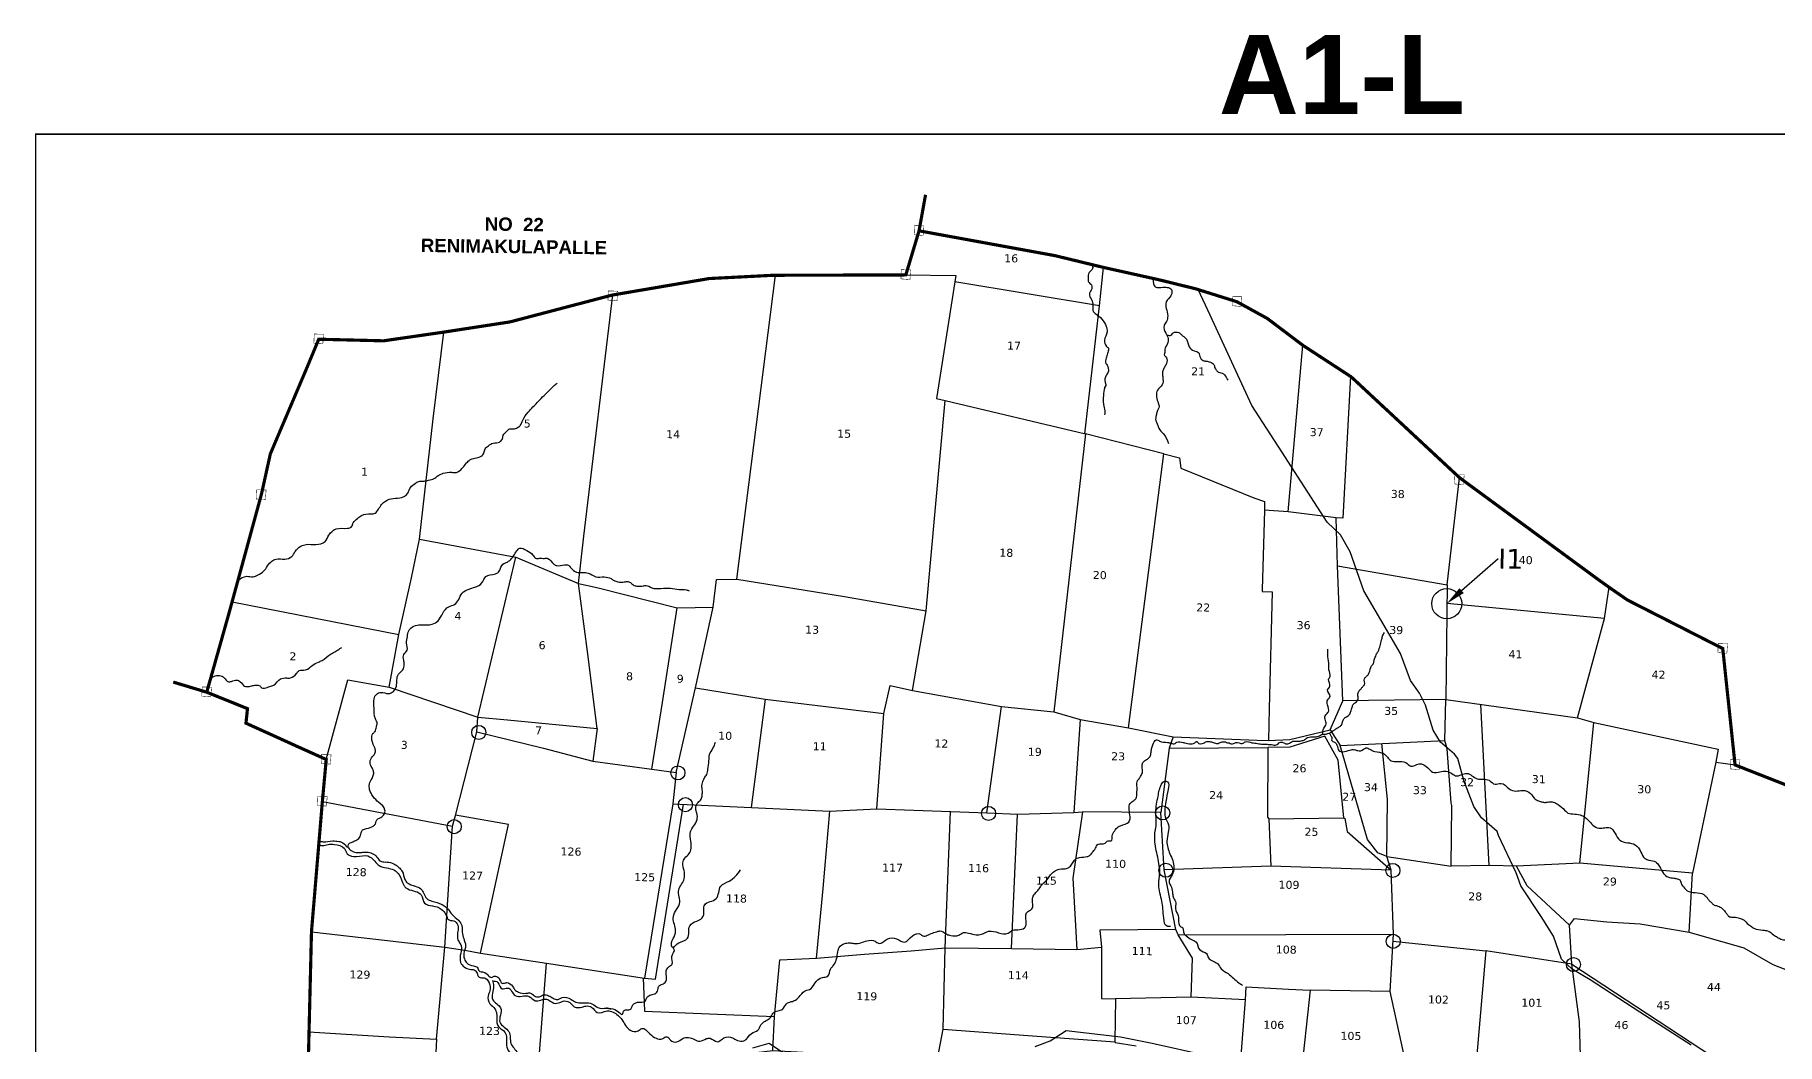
# Model space of a CAD drawing. Header units: inches. Extents: x 738500 to 743505, y 1645957 to 1649621.
# Drawn here: x 738500 to 741794, y 1647711 to 1649621 of the extents above; entities that cross this region are included whole.
import ezdxf
from ezdxf import colors
from ezdxf.entities.mleader import LeaderData, LeaderLine
from ezdxf.enums import TextEntityAlignment as Align
from ezdxf.math import Vec2, Vec3

# ---------------------------------------------------------------- set-up
doc = ezdxf.new("R2010")
doc.units = ezdxf.units.IN
doc.header["$MEASUREMENT"] = 0
doc.linetypes.add('ACAD_ISO02W100', pattern=[15, 12, -3])
for name, color, linetype in [('PLOT', 7, 'Continuous'), ('PLOT NO', 7, 'Continuous'), ('ROADS', 6, 'Continuous'), ('TANKS-STREAM', 4, 'Continuous'), ('VILLAGE BOUNDRY', 5, 'Continuous'), ('VILLAGE STONES', 240, 'Continuous')]:
    doc.layers.add(name, color=color, linetype=linetype)
doc.styles.get("Standard").update_dxf_attribs({"font": 'verdana.ttf'})

msp = doc.modelspace()

# ---------------------------------------------------------------- linework, layer by layer
at = {"layer": 'PLOT', "color": 5, "const_width": 3.09}
msp.add_lwpolyline([(738501.1, 1649432.9), (743462.4, 1649432.9), (743462.4, 1645959.5), (738501.1, 1645959.5)], close=True, dxfattribs=at)
msp.add_lwpolyline([(738501.1, 1649432.9), (743462.4, 1649432.9), (743462.4, 1645959.5), (738501.1, 1645959.5)], close=True, dxfattribs=at)
at = {"layer": 'PLOT'}
for points in [[(739527.4, 1648582.3), (739562.4, 1648574.7), (739714.3, 1648536.7), (739782.3, 1648537.6), (739788.8, 1648589.9), (739826.8, 1648590.6), (739900, 1649165.7)], [(740144.8, 1649166.4), (740241.5, 1649165.3), (740204.9, 1648932.5), (740221.4, 1648929.1), (740486.6, 1648865.7), (740426.5, 1648339.6), (740476.6, 1648325.2), (740464.7, 1648149.4), (740480.8, 1648150.3), (740462.7, 1648024.9), (740470.1, 1647890.4), (740516.7, 1647894.8), (740516.9, 1647797.5), (740543, 1647796.7), (740542, 1647716), (740542.6, 1647714.2), (740582.5, 1647707.7)], [(740512.8, 1649108), (740520.8, 1649180.5)], [(739226.9, 1648666.7), (739409.1, 1648632.3), (739527.4, 1648582.3), (739537.7, 1648671.8), (739592.9, 1649128.5)], [(740512.8, 1649108), (740239.6, 1649153.6)], [(740485.4, 1648866), (740512.8, 1649108)], [(738872.5, 1648547.6), (739187.9, 1648486.1), (739211.6, 1648593.5), (739226.9, 1648666.7), (739252.8, 1648894.3), (739273.3, 1649058.3)], [(740869.5, 1648718.4), (740897.5, 1649033.2)], [(740987.4, 1648974.6), (740973.2, 1648705.9), (740960.3, 1648706.5)], [(739826.8, 1648590.6), (740030.4, 1648557.8), (740184.9, 1648530.7), (740221.4, 1648929.1)], [(740567.9, 1648309.4), (740634.8, 1648827.7), (740486.6, 1648865.7)], [(740634.8, 1648827.7), (740664.5, 1648820), (740666.8, 1648800.9), (740804.9, 1648744.4), (740825.1, 1648737.5), (740824.8, 1648721.1)], [(740962.8, 1648616.1), (741170.6, 1648579.9), (741193.9, 1648782.7)], [(740652.4, 1648292.3), (740811.1, 1648286.3), (740832.3, 1648285.5), (740873, 1648287.4), (740949.3, 1648305.7), (740972.9, 1648360.8), (740962.8, 1648616.1), (740960.3, 1648706.5), (740869.5, 1648718.4), (740824.8, 1648721.1), (740820.5, 1648570.4), (740820.6, 1648567.5), (740839.3, 1648566.9), (740833.6, 1648345.9), (740832.3, 1648285.5)], [(739169.4, 1648386.3), (739337.4, 1648329.4), (739409.1, 1648632.3)], [(739337.4, 1648329.4), (739393.2, 1648324.4), (739563.2, 1648308.2), (739544.5, 1648453.9), (739527.4, 1648582.3)], [(741170.6, 1648579.9), (741167.8, 1648362.8), (740972.9, 1648360.8)], [(741467.8, 1648516.1), (741476.5, 1648575.5)], [(739563.2, 1648308.2), (739554.8, 1648246.2), (739666.3, 1648231.3), (739686.6, 1648357.4), (739714.3, 1648536.7)], [(739666.3, 1648231.3), (739712.2, 1648225), (739749.1, 1648384.9), (739782.3, 1648537.6)], [(740949.3, 1648305.7), (740967.8, 1648276), (741048.2, 1648280), (741166, 1648285.8), (741167.8, 1648362.8), (741417, 1648328.4), (741467.8, 1648516.1), (741467.8, 1648516.1), (741169.7, 1648544.4)], [(739749.1, 1648384.9), (739880.5, 1648363.7), (740104.8, 1648336.3), (740117.2, 1648389.4), (740159.5, 1648380.3), (740184.9, 1648530.7)], [(739050.6, 1648249.6), (739091.4, 1648400), (739169.4, 1648386.3), (739187.9, 1648486.1)], [(740159.5, 1648380.3), (740327.7, 1648349.6), (740426.5, 1648339.6)], [(739712.2, 1648225), (739705.8, 1648165.9), (740003, 1648152), (740091.9, 1648156.5), (740104.8, 1648336.3)], [(739880.5, 1648363.7), (739854.4, 1648159)], [(740091.9, 1648156.5), (740231.7, 1648151.1), (740299.8, 1648148.4), (740327.7, 1648349.6)], [(741250.1, 1648049.1), (741234.2, 1648353.7)], [(739043.3, 1648170.3), (739289.2, 1648123.3), (739295, 1648143.4), (739335.6, 1648301.8), (739337.4, 1648329.4)], [(739335.6, 1648301.8), (739461.3, 1648270.9), (739554.8, 1648246.2)], [(740476.6, 1648325.2), (740567.9, 1648309.4), (740652.4, 1648292.3), (740644.9, 1648271.3), (740629, 1648149.2)], [(741417, 1648328.4), (741447.8, 1648319.6), (741682.9, 1648269.3), (741678.6, 1648244.4), (741714.9, 1648239.3)], [(741678.6, 1648244.4), (741634.4, 1648034.8), (741421.3, 1648053.7), (741447.8, 1648319.6)], [(740644.9, 1648271.3), (740831.3, 1648272.2), (740830.9, 1648140.3), (740833, 1648137.6), (740837.1, 1648047.8), (740635, 1648040.8)], [(740833, 1648137.6), (740974.8, 1648139.4), (740964.6, 1648248.3), (740939.4, 1648293.7), (740873.1, 1648273.1), (740831.3, 1648272.2)], [(740974.8, 1648139.4), (740977.2, 1648137.8), (740981.2, 1648113.2), (741064.4, 1648040.4), (741056.2, 1648066), (741039.6, 1648072.8), (741019.9, 1648098), (740967.8, 1648276)], [(741056.2, 1648066), (741057.4, 1648174), (741047, 1648279.9)], [(741056.2, 1648066), (741178.1, 1648047.7), (741179.2, 1648162.4), (741177.7, 1648167.6), (741170.7, 1648269.5), (741166, 1648285.8)], [(739275, 1647894.8), (739312.7, 1647888.6), (739342.5, 1647883.3), (739395.2, 1648126.8), (739295.2, 1648144.2)], [(739342.5, 1647883.3), (739466.9, 1647864.1), (739652.3, 1647836), (739673.1, 1647833.8), (739726.4, 1648165)], [(739650.2, 1647836.3), (739652.4, 1647773.1), (739898.2, 1647763.3), (739908.2, 1647870.8), (739978, 1647873.4), (739990.5, 1648005.3), (740003, 1648152)], [(739705.8, 1648165.9), (739652.3, 1647836)], [(739978, 1647873.4), (740068.5, 1647881.2), (740156.7, 1647887.8), (740221.3, 1647893.5), (740231.3, 1648151.1)], [(740221.3, 1647893.5), (740284.4, 1647892.9), (740346.7, 1647891.9), (740357.6, 1648146.2)], [(740299.8, 1648148.4), (740358.3, 1648146.2), (740464.7, 1648149.4)], [(740657.5, 1647927.7), (740635, 1648040.8), (740629, 1648149.2), (740480.8, 1648150.3)], [(739022.7, 1647923.7), (739160.5, 1647907.8), (739275, 1647894.8), (739289.2, 1648123.3)], [(741628.3, 1647922.7), (741731.3, 1647893.4), (741786.6, 1647861.7), (741907, 1647815), (741990.3, 1647784.3), (742005.3, 1648108.6)], [(740661.8, 1647918.1), (741068.8, 1647919.2), (741064.4, 1648040.4)], [(741064.4, 1648040.4), (740837.1, 1648047.8)], [(741405.9, 1647862.5), (741402.1, 1647936), (741321.8, 1648010.7), (741301.3, 1648047.9), (741251.8, 1648049.1), (741178.1, 1648047.7)], [(741421.3, 1648053.7), (741301.3, 1648047.9)], [(741402.1, 1647936), (741411, 1647948.5), (741472.6, 1647942.6), (741535.4, 1647938.5), (741628.3, 1647922.7), (741634.4, 1648034.8)], [(740686.3, 1647799.9), (740688.6, 1647873.4), (740661.8, 1647918.1), (740657.5, 1647927.7), (740513.7, 1647926.8), (740516.8, 1647894.8)], [(741062.6, 1647810.8), (741068.8, 1647919.2)], [(739018, 1647734), (739169.7, 1647725.1), (739259.3, 1647720.2), (739275, 1647894.8)], [(739895.1, 1647699.2), (739998.7, 1647693.1), (740095.1, 1647688.4), (740206.7, 1647683.3), (740217.3, 1647739.2), (740221.3, 1647893.5)], [(740346.7, 1647891.9), (740470.1, 1647890.4)], [(741068, 1647906), (741243.6, 1647887.4), (741225.3, 1647676.1), (741226.9, 1647672.7), (741194.9, 1647662.2), (741194.6, 1647639.6), (741096.8, 1647654.6)], [(741423.2, 1647667), (741420.5, 1647753.1), (741405.9, 1647862.5), (741243.6, 1647887.4)], [(739259.3, 1647720.2), (739252, 1647581.4), (739409.2, 1647590.2), (739446.8, 1647591.9), (739453, 1647685.9), (739466.9, 1647864.1)], [(741405.9, 1647862.5), (741712.3, 1647661.1), (741797.1, 1647583.2), (741844.6, 1647543.4), (742025.8, 1647426.1)], [(740789, 1647794.6), (740790.3, 1647819.5), (740870.1, 1647815), (740911.2, 1647813.4), (740892.9, 1647644.3), (740779.4, 1647673.8)], [(740892.9, 1647644.3), (740926.7, 1647637.9), (741089.1, 1647573.2), (741096.8, 1647654.6), (741062.6, 1647810.8), (740911.2, 1647813.4)], [(740778.7, 1647665.2), (740789, 1647794.6), (740686.3, 1647799.9), (740543, 1647796.7)], [(739446.8, 1647591.9), (739603.5, 1647570.3), (739798.8, 1647541), (739871.8, 1647530.5), (739863.9, 1647695.1), (739895.1, 1647699.2), (739898.2, 1647763.3)], [(740217.3, 1647739.2), (740386.4, 1647726.8), (740542.3, 1647715.1)]]:
    msp.add_lwpolyline(points, dxfattribs=at)
at = {"layer": 'ROADS'}
for points in [[(741631.6, 1647708.9), (741534.6, 1647771.7), (741440.7, 1647832.5), (741407.1, 1647853.1), (741386.8, 1647871.8), (741371.5, 1647915.1), (741348.1, 1647952.7), (741309.5, 1648010.8), (741301.1, 1648035.2), (741267.7, 1648105.9), (741264.9, 1648113.6), (741250.1, 1648126.3), (741235.3, 1648139.1), (741220.7, 1648160.4), (741202.2, 1648209.6), (741190.8, 1648251.4), (741184, 1648259.7), (741157.7, 1648282.2), (741143.9, 1648305), (741129.4, 1648352.2), (741118.1, 1648375.2), (741101.2, 1648399.2), (741082.4, 1648450.3), (741055.9, 1648495.3), (741012.6, 1648568.6), (740986.9, 1648642.2), (740968.7, 1648674.9), (740943.4, 1648698.5), (740857.6, 1648831.8), (740801.1, 1648919.6), (740722, 1649090.1), (740699.4, 1649138.7)], [(739857.1, 1647703.9), (739888.4, 1647712.7), (739919, 1647692.2)], [(740391.4, 1647706.3), (740419.6, 1647717.2), (740450.1, 1647736.9), (740552.8, 1647724.9), (740612.6, 1647712.8), (740714, 1647690.4)]]:
    msp.add_lwpolyline(points, dxfattribs=at)
at = {"layer": 'TANKS-STREAM'}
for points in [[(740498.8, 1649185.8), (740500, 1649178.8), (740493.7, 1649171.1), (740491.4, 1649159.9), (740492.3, 1649153.2), (740497.7, 1649147.6), (740497.1, 1649137.3), (740494, 1649131.7), (740495.6, 1649123.8), (740500, 1649113.9), (740500.3, 1649106.9), (740500.5, 1649101.1), (740501, 1649097.6), (740504.9, 1649093.7), (740525.7, 1649068.7), (740527.3, 1649058.5), (740522.4, 1649042.9), (740526.4, 1649031.2), (740530.2, 1649026.3), (740529.3, 1649022.1), (740527.1, 1649013.2), (740524.6, 1649004), (740524.8, 1648999.1), (740527.5, 1648995.5), (740529.5, 1648989.4), (740529.9, 1648984), (740528, 1648980.3), (740524.9, 1648974.9), (740523, 1648967.9), (740524.4, 1648960.9), (740524.8, 1648957.1), (740522.7, 1648953.1), (740521.9, 1648949.9), (740521, 1648918.1), (740522.9, 1648906.5), (740522.4, 1648901.6)], [(740614.5, 1649158.2), (740618.4, 1649143.7), (740632.8, 1649143), (740643.5, 1649142.3), (740647.8, 1649140.2), (740650, 1649132.9), (740647.9, 1649127.1), (740639.2, 1649115.5), (740641.9, 1649089), (740639.5, 1649078.3), (740635.2, 1649070.7), (740638.4, 1649055.9), (740642.6, 1649045.8), (740641.5, 1649036.5), (740636.2, 1649025), (740636.2, 1649019.8), (740635.5, 1649015.4), (740639.4, 1649009.8), (740639.5, 1648999.1), (740636.5, 1648992.8), (740633.2, 1648986.4), (740631.9, 1648979.5), (740632.7, 1648972.4), (740633.1, 1648966.3), (740633, 1648961.6), (740624.4, 1648950.9), (740620.6, 1648940.7), (740620.9, 1648935.7), (740624.2, 1648923.9), (740625.3, 1648920.6), (740625.2, 1648914.7), (740622.9, 1648909.7), (740620.5, 1648902.4), (740619.8, 1648898.4), (740619.1, 1648893.5), (740623.2, 1648881.6), (740625, 1648876.2), (740634, 1648865.7), (740643.4, 1648847.5)], [(740641.5, 1649052.4), (740644.6, 1649052), (740646.4, 1649051.6), (740652.4, 1649057), (740658, 1649057.9), (740663.1, 1649057.4), (740665.3, 1649055.7), (740670.2, 1649051.4), (740677.4, 1649044.7), (740682.6, 1649030.5), (740691.9, 1649022.8), (740700.6, 1649019), (740703.8, 1649009.8), (740705.5, 1649007.3), (740709, 1649004.7), (740711.9, 1649003.6), (740718.2, 1649002.8), (740723.1, 1649001.3), (740730.2, 1648994.6), (740730.6, 1648991.9), (740732.3, 1648988.9), (740734.1, 1648986.1), (740735.6, 1648984), (740738.2, 1648982.4), (740742.5, 1648981.2), (740747.4, 1648979.3), (740753.6, 1648970.6), (740755.8, 1648967.3)], [(738883.6, 1648588.4), (738900.7, 1648596.2), (738912.1, 1648595.3), (738921.8, 1648598.9), (738932.1, 1648605.9), (738947.9, 1648625.1), (738955.6, 1648628.8), (738972.4, 1648628.7), (738985.4, 1648633.7), (738992, 1648643), (739002.7, 1648653), (739012.4, 1648656.4), (739031.1, 1648656.3), (739048.4, 1648662.1), (739055.5, 1648674), (739063.1, 1648682.4), (739069.5, 1648685.9), (739090.5, 1648687), (739099.2, 1648690.8), (739101.7, 1648697.6), (739109.5, 1648705.7), (739117.3, 1648711.3), (739135.2, 1648714.2), (739142.9, 1648715.4), (739149.5, 1648723.4), (739162.6, 1648738.6), (739177.1, 1648743.5), (739193.5, 1648745.2), (739199.1, 1648747.9), (739204.7, 1648753.7), (739210.3, 1648764.6), (739219.1, 1648772.2), (739225.4, 1648775.8), (739235.5, 1648776.2), (739244.3, 1648778.2), (739254.7, 1648780.9), (739260.7, 1648785.8), (739271.9, 1648791), (739287.4, 1648793), (739295.5, 1648792.5), (739301, 1648794.6), (739316, 1648810.7), (739322.4, 1648816.7), (739331.4, 1648819.7), (739343.9, 1648823.5), (739348.8, 1648829.5), (739351.2, 1648837.5), (739357.5, 1648843.2), (739366.2, 1648848.2), (739378.4, 1648850.1), (739383, 1648854.9), (739385.5, 1648863.1), (739392.1, 1648870.9), (739397.5, 1648875.1), (739404.6, 1648875.1), (739412.4, 1648877.6), (739417.6, 1648881.5), (739422.1, 1648891.4), (739432.6, 1648906.7), (739441.6, 1648916.8), (739449.5, 1648924.8), (739456.9, 1648932.8), (739468, 1648943.3), (739477.7, 1648953.5), (739484.2, 1648959), (739487.1, 1648961.7)], [(739037, 1648095.1), (739044.8, 1648094), (739062.8, 1648095.5), (739074.3, 1648094.6), (739084.8, 1648090), (739091.2, 1648084.4), (739092.6, 1648088.7), (739097.5, 1648092.5), (739106.5, 1648096.5), (739113.6, 1648101.9), (739116.6, 1648111), (739119.3, 1648116.3), (739126.9, 1648118.9), (739139.6, 1648123.7), (739143.5, 1648127.4), (739144.8, 1648132.9), (739153.8, 1648140.1), (739160.4, 1648146), (739161.7, 1648153.5), (739149.9, 1648168.4), (739132.7, 1648192.5), (739132.3, 1648203.3), (739137.2, 1648213.8), (739140.1, 1648221.1), (739139.8, 1648228), (739134.4, 1648239.5), (739134.8, 1648250.3), (739141, 1648258.5), (739143.3, 1648262.9), (739142.9, 1648270.3), (739138.5, 1648280.8), (739136.9, 1648288.2), (739138.9, 1648298.6), (739143.1, 1648302.7), (739145.4, 1648311.3), (739147, 1648317.9), (739143.5, 1648326.7), (739141.2, 1648346.5), (739141, 1648364.5), (739146, 1648373.4), (739153.8, 1648376.6), (739168.4, 1648374.2), (739177.6, 1648378.4), (739183.2, 1648388), (739187.1, 1648410.8), (739194.9, 1648418.7), (739198.2, 1648429.9), (739197.1, 1648437.6), (739197.2, 1648448), (739203.5, 1648456.5), (739202.7, 1648469.7), (739204, 1648482.4), (739206.5, 1648492.8), (739216.5, 1648502), (739241.1, 1648504.3), (739251.1, 1648505.5), (739262.3, 1648512.2), (739271, 1648526.7), (739282.3, 1648538.5), (739293.2, 1648543), (739301.1, 1648552.4), (739307.5, 1648564.4), (739320.6, 1648572), (739331.9, 1648575.8), (739344.9, 1648583.5), (739352.4, 1648595.7), (739371, 1648601.1), (739377.9, 1648605.8), (739381.1, 1648613.5), (739386.2, 1648620.2), (739390.7, 1648622.1), (739399.7, 1648628), (739405.2, 1648635.5), (739410.8, 1648644.1), (739416.7, 1648649.3), (739429.8, 1648645), (739441.6, 1648636.4), (739446.9, 1648630.6), (739453.8, 1648630.2), (739463.2, 1648630.1), (739469.7, 1648629.9), (739481, 1648619.2), (739486.7, 1648616.5), (739501.2, 1648617.7), (739508.6, 1648617.2), (739513.2, 1648612.2), (739524.2, 1648603.9), (739536, 1648603.2), (739545.9, 1648602.4), (739560.4, 1648595.3), (739576.4, 1648595), (739589.4, 1648591.7), (739594.9, 1648588.2), (739602.2, 1648585.7), (739611.4, 1648585.1), (739621, 1648586.1), (739627.2, 1648583.2), (739633.2, 1648578.7), (739639.4, 1648577.6), (739649.8, 1648578), (739655.7, 1648579), (739666.2, 1648574.4), (739683.7, 1648573.4), (739701.6, 1648573.6), (739718.1, 1648571.3), (739731.6, 1648570.6), (739737, 1648568.8)], [(739365.4, 1647830.6), (739375.1, 1647827.9), (739383.2, 1647815.7), (739393.4, 1647817.2), (739408, 1647802.9), (739434.6, 1647801.3), (739445.9, 1647793.1), (739467.4, 1647796.2), (739481.1, 1647788.7), (739492.5, 1647789.9), (739500.5, 1647792.7), (739514.1, 1647787.1), (739519.7, 1647781.9), (739534.3, 1647781.2), (739541.7, 1647783.1), (739552.2, 1647781), (739563.2, 1647770.6), (739581.9, 1647773.9), (739602.7, 1647765.1), (739609.9, 1647757.4), (739616.4, 1647746.6), (739625.2, 1647737.6), (739640.8, 1647736.1), (739647.3, 1647740.5), (739662.8, 1647730.3), (739674.4, 1647722.3), (739686.9, 1647721.6), (739694.9, 1647725.1), (739701.7, 1647718.6), (739713.8, 1647715.3), (739724.7, 1647721.6), (739735.9, 1647723.4), (739747.1, 1647719.9), (739757.4, 1647716.6), (739769.6, 1647721.5), (739776.5, 1647722.1), (739789.7, 1647715.6), (739802.5, 1647722.8), (739819.1, 1647723.2), (739828.2, 1647718.1), (739840.6, 1647717.3), (739854.6, 1647731.1), (739866.9, 1647737.5), (739872.7, 1647747.5), (739880.4, 1647754.7), (739889, 1647759.4), (739895.9, 1647769.7), (739904.5, 1647774.1), (739913.3, 1647776.8), (739921.1, 1647787.5), (739930.1, 1647791.4), (739938.2, 1647794.5), (739947.1, 1647803.3), (739959.7, 1647813.2), (739964.6, 1647814.3), (739974, 1647825), (739989.1, 1647837.3), (739998.8, 1647839.2), (740004.7, 1647853.9), (740008.8, 1647858.6), (740017.6, 1647882.3), (740020.5, 1647893.9), (740033.1, 1647901.8), (740042, 1647902.5), (740050.4, 1647901.2), (740073.1, 1647906.5), (740088.4, 1647905.9), (740095.2, 1647901.8), (740112.6, 1647910.4), (740129.1, 1647910.2), (740144.3, 1647903.9), (740159, 1647915.8), (740174.7, 1647918.8), (740178.6, 1647915.9), (740187, 1647917), (740197, 1647921.2), (740208, 1647924.5), (740211, 1647925.4), (740224, 1647918.9), (740231.5, 1647916.8), (740246.8, 1647917.2), (740255.6, 1647922.1), (740265.2, 1647921.3), (740279.8, 1647918), (740289.8, 1647919), (740297.2, 1647922.3), (740303.2, 1647924.6), (740340.1, 1647921.2), (740348.7, 1647926.6), (740358.7, 1647927.5), (740371.3, 1647931.3), (740374.1, 1647936.8), (740374.2, 1647944.1), (740375, 1647959.2), (740378.5, 1647962.7), (740385.3, 1647967.1), (740386.7, 1647975.4), (740386.9, 1647989.1), (740391, 1647996.1), (740397.9, 1648003.3), (740402.2, 1648010.5), (740415, 1648023.5), (740420.3, 1648031.4), (740425.4, 1648036.6), (740440.8, 1648042.7), (740450.6, 1648043.3), (740456.4, 1648046.2), (740462, 1648053.7), (740466.9, 1648060.6), (740475.4, 1648064.3), (740489.5, 1648065.8), (740494.5, 1648068.3), (740499.4, 1648073.5), (740505.2, 1648081.7), (740510.5, 1648089.3), (740523.5, 1648091.1), (740529.1, 1648095.8), (740535.1, 1648095.7), (740537, 1648104.9), (740541.9, 1648114.9), (740544.7, 1648118.9), (740552.6, 1648124.3), (740568.5, 1648131.3), (740570.4, 1648145.1), (740570.9, 1648166.3), (740578.3, 1648172.2), (740582.1, 1648176.4), (740583.5, 1648185.4), (740584.1, 1648197.4), (740584, 1648207.4), (740586.6, 1648211.7), (740590.7, 1648217.6), (740594, 1648224.8), (740595, 1648243.6), (740601.9, 1648249.5), (740607.5, 1648253.7), (740610.3, 1648261.4), (740611.4, 1648269.9), (740614.1, 1648277.1), (740620.2, 1648286.6), (740626.7, 1648284.5), (740641.4, 1648281.8), (740648.7, 1648280.4), (740656, 1648280.1), (740657.2, 1648281.1), (740659.3, 1648282.5), (740671, 1648281.9), (740674, 1648281.1), (740695.4, 1648282.8), (740696.1, 1648283.5), (740700.9, 1648279.6), (740704, 1648279.4), (740709.8, 1648280.4), (740715.8, 1648283.6), (740722.7, 1648283.3), (740726.3, 1648282.4), (740734, 1648280), (740737.1, 1648280), (740741.2, 1648281.8), (740745, 1648282.9), (740751.2, 1648282.8), (740755, 1648281.1), (740758.3, 1648280.8), (740762.2, 1648279.4), (740764.2, 1648279.2), (740768.5, 1648280.6), (740770.7, 1648281.9), (740783, 1648279.6), (740788.5, 1648282.9), (740801, 1648281.4), (740806.4, 1648280.6), (740816.8, 1648279), (740826.3, 1648278.8), (740834.2, 1648278.1), (740838.3, 1648277.8), (740847.1, 1648277), (740854.3, 1648281.9), (740859.9, 1648281.9), (740866.4, 1648279), (740872.2, 1648280.6), (740878.8, 1648284), (740881.1, 1648284.4), (740888.7, 1648284.1), (740896.1, 1648285.2), (740899.8, 1648286.3), (740906.2, 1648290.9), (740920.3, 1648292.5), (740928.9, 1648294.6), (740932.8, 1648296.6), (740939.1, 1648297.6), (740945, 1648298.8), (740949.6, 1648300.7), (740954.5, 1648303.5), (740960, 1648307.6), (740966.3, 1648311.3), (740970.4, 1648314.8), (740975, 1648326.8), (740985.4, 1648334.2), (740988.5, 1648340.6), (740990.9, 1648348.5), (740993.1, 1648354.4), (740997, 1648357.3), (741002.1, 1648364.2), (741001.6, 1648372.4), (741003.7, 1648378.7), (741007.6, 1648383.4), (741011.2, 1648387.7), (741014, 1648391.1), (741013.9, 1648402.4), (741017.4, 1648406.6), (741021.7, 1648411.1), (741026, 1648423.5), (741027.5, 1648426.9), (741030.5, 1648430.2), (741032.2, 1648436.5), (741034.4, 1648442.9), (741036.2, 1648447.5), (741039.8, 1648454.2), (741046.4, 1648475.7), (741048.3, 1648482.9), (741051.9, 1648489.8)], [(738831.8, 1648402.6), (738838, 1648406.6), (738848.8, 1648408.5), (738857.6, 1648404.2), (738865.6, 1648396.5), (738871.3, 1648397.3), (738881.2, 1648399.7), (738888.1, 1648396.7), (738896.1, 1648388.3), (738900.5, 1648387.5), (738909.7, 1648388.8), (738918, 1648390.4), (738924.8, 1648389), (738928.4, 1648385.3), (738933.8, 1648384.5), (738943.9, 1648387.7), (738951.5, 1648390.4), (738964.3, 1648402), (738975.7, 1648403.8), (738983.1, 1648404), (738994.1, 1648412.1), (738999.3, 1648417.9), (739011.6, 1648419), (739024, 1648427.2), (739036.1, 1648433.9), (739042.6, 1648437), (739058.1, 1648448.5), (739066.7, 1648453.3), (739075.1, 1648458.6), (739080.4, 1648461.6)], [(740934.9, 1648297.3), (740937, 1648308.7), (740941.6, 1648316.8), (740939.6, 1648325.7), (740940.8, 1648334.1), (740945.9, 1648339.6), (740944.1, 1648353.1), (740944.5, 1648362.7), (740948.9, 1648368.6), (740944.4, 1648381.4), (740948.7, 1648387.9), (740946.3, 1648401), (740949.1, 1648407.1), (740946.8, 1648419.2), (740946.6, 1648428.1), (740945, 1648443.8), (740944.8, 1648458)], [(739091.1, 1648084.3), (739097.6, 1648077.1), (739117.7, 1648073.8), (739127, 1648074.3), (739137.3, 1648071.8), (739146.6, 1648064.9), (739152.6, 1648057.9), (739157.6, 1648055.9), (739166.1, 1648055.6), (739178.3, 1648052), (739186.8, 1648046.7), (739192, 1648040.7), (739194.2, 1648037.8), (739199.3, 1648022.5), (739203.9, 1648016.3), (739218.8, 1648009.9), (739229.2, 1648004.8), (739235.4, 1647995.9), (739241, 1647986.3), (739245.1, 1647983.6), (739255.3, 1647980.4), (739273.8, 1647972.8), (739280.9, 1647966.1), (739288.9, 1647956.1), (739300.5, 1647945.3), (739306.9, 1647935.2), (739308.1, 1647919.5), (739311.6, 1647907.7), (739313.9, 1647893.7), (739311.3, 1647886), (739311.9, 1647872.2), (739316.5, 1647864.6), (739329.1, 1647859), (739336.1, 1647856.5), (739339.6, 1647849.5), (739348.3, 1647847.2), (739357, 1647841.2), (739362.8, 1647837.1), (739368.4, 1647839.6), (739376.7, 1647836.3), (739383.4, 1647826.3), (739389.5, 1647826.8), (739392.3, 1647827.4), (739402.8, 1647820.5), (739406.9, 1647814.3), (739414.1, 1647809.5), (739428.1, 1647807.2), (739435.1, 1647807.8), (739442.8, 1647803.6), (739446.4, 1647801.1), (739455.3, 1647801.2), (739459.8, 1647803.5), (739466.7, 1647804.2), (739475.4, 1647800.3), (739479.5, 1647798), (739483.9, 1647796.1), (739486.9, 1647795.4), (739496.8, 1647799), (739513.1, 1647795.9), (739522.9, 1647790.6), (739528.2, 1647789.3), (739537.9, 1647789.3), (739554.1, 1647786.8), (739564.2, 1647780.2), (739580.1, 1647778.9), (739587.2, 1647778.1), (739589.5, 1647777.4), (739581.9, 1647778.7), (739599.8, 1647774.6), (739610.8, 1647767.7), (739614.1, 1647774.9), (739618, 1647776.1), (739626.7, 1647777.1), (739629.3, 1647782.9), (739637.1, 1647789.5), (739647.4, 1647790.6), (739653.1, 1647791.7), (739657.1, 1647799.3), (739660.8, 1647802.6), (739669.5, 1647805.3), (739677, 1647811.1), (739679.4, 1647820.6), (739686.4, 1647824.5), (739689.8, 1647826.1), (739692.9, 1647829.3), (739694.3, 1647836), (739693.7, 1647849.5), (739698.1, 1647856.9), (739704.7, 1647862.5), (739704.3, 1647876.7), (739708.9, 1647890.4), (739704.7, 1647895.3), (739703.8, 1647903.5), (739709.8, 1647917.7), (739711.3, 1647925.6), (739706.7, 1647949.3), (739711, 1647962.3), (739718.8, 1647976.6), (739717.2, 1648003), (739722.6, 1648013.5), (739727.5, 1648023.8), (739727.4, 1648039.4), (739724.9, 1648053.9), (739728.7, 1648063.2), (739737, 1648071.7), (739740.7, 1648081.5), (739740.3, 1648094.7), (739739.6, 1648113.2), (739745.6, 1648123.9), (739751.8, 1648135.9), (739751.6, 1648147.8), (739749.5, 1648156.5), (739750.2, 1648162.3), (739753.8, 1648168.5), (739759.7, 1648174.4), (739761.6, 1648182.3), (739762.1, 1648190.4), (739761.1, 1648199.9), (739764.2, 1648210.8), (739765.8, 1648214.3), (739770.2, 1648221.4), (739772.5, 1648230.9), (739774.4, 1648247.2), (739775.7, 1648259), (739781.9, 1648270.7), (739786.8, 1648282.3)], [(740647.1, 1647933.7), (740640.7, 1647934.1), (740634.4, 1647949.6), (740630.8, 1647981.8), (740625.1, 1648012.6), (740627, 1648035.3), (740626.6, 1648044.2), (740620.3, 1648077.2), (740617.9, 1648110.8), (740620.1, 1648123.8), (740619.4, 1648150.1), (740623.7, 1648179.9), (740630.4, 1648202.8), (740636.5, 1648208.8), (740641.3, 1648207.3), (740642.9, 1648193.1), (740638.4, 1648170.3), (740636.4, 1648152.6), (740636.9, 1648141.4), (740643.5, 1648125.9), (740643.1, 1648112), (740640.4, 1648095), (740646.1, 1648071.1), (740651.4, 1648058.3), (740650.2, 1648031.1), (740644.4, 1648019.1), (740649.1, 1648007.9), (740651.2, 1647995.9), (740652.8, 1647987.9), (740657.1, 1647978.4), (740656.4, 1647967.5), (740661.6, 1647954.4), (740662.8, 1647939), (740667, 1647933.1), (740670.2, 1647931.4), (740671, 1647928.7), (740671.7, 1647925.2), (740673.8, 1647918.5), (740677, 1647916.1), (740687, 1647908.8), (740695.2, 1647904.8), (740702.6, 1647889.3), (740715.2, 1647882.3), (740718.8, 1647874.5), (740735.9, 1647863.3), (740743.1, 1647853.3), (740756.2, 1647844.4), (740776.4, 1647827), (740783.6, 1647822.8)], [(739036.5, 1648088.8), (739043.6, 1648086.9), (739054, 1648088.9), (739066, 1648088.8), (739084.9, 1648081.1), (739090.3, 1648071.4), (739108.1, 1648066.1), (739129, 1648067.3), (739142.5, 1648057), (739151, 1648048.7), (739178.7, 1648040.6), (739188.8, 1648031.3), (739197.2, 1648012), (739200.2, 1648007.7), (739204.8, 1648004.6), (739230.2, 1647993.2), (739236.7, 1647977.8), (739251.3, 1647972.6), (739268.1, 1647966.6), (739276.4, 1647956.9), (739278.6, 1647952.4), (739280.9, 1647947.3), (739291.7, 1647944.1), (739299.2, 1647936), (739298.7, 1647913), (739301.7, 1647904.5), (739305.9, 1647897.3), (739305.1, 1647883.2), (739304.8, 1647865.4), (739321.6, 1647852.7), (739330.4, 1647851.6), (739336, 1647845), (739338.1, 1647839.4), (739346.7, 1647836.3), (739349.6, 1647836.2), (739359.9, 1647811.8), (739356.8, 1647802.4), (739360.1, 1647787.5), (739369.4, 1647777.8), (739372.8, 1647768.8), (739373.3, 1647757.9), (739374, 1647749.2), (739380.9, 1647740.1), (739387.3, 1647735.2), (739391.6, 1647721.3), (739392.3, 1647705.1), (739399.4, 1647693.5), (739405.7, 1647687.9), (739408.9, 1647677.4), (739409.7, 1647658.8), (739416, 1647649.1), (739422.7, 1647643.8), (739428.1, 1647643.2), (739431.8, 1647640.4), (739435.7, 1647632.5), (739440.3, 1647630.3), (739452.2, 1647630.2), (739458.4, 1647623.7), (739460.5, 1647614.9), (739459.7, 1647608.1), (739454.5, 1647596), (739454.6, 1647593.1), (739457.5, 1647587), (739458, 1647581.8), (739458.4, 1647580.7), (739457.5, 1647573.2), (739459.2, 1647561.8), (739466, 1647551.1), (739471.7, 1647549.3), (739485.7, 1647547.7), (739496.6, 1647551.4), (739504.7, 1647552.5), (739510.9, 1647550.1), (739516.4, 1647544.9), (739526.7, 1647542.8), (739535.5, 1647544.9), (739550.8, 1647544.7), (739559.9, 1647538.4), (739564.3, 1647531.9), (739571.5, 1647529.5), (739579.4, 1647528.7), (739588.9, 1647523.2), (739593.7, 1647514.6), (739599.3, 1647503.8), (739604.5, 1647494.6), (739615.4, 1647488.9), (739632.4, 1647484.7), (739641.2, 1647484.8), (739652.8, 1647472.4), (739670.6, 1647469.6), (739681.6, 1647460.8), (739683.5, 1647451), (739688.4, 1647441.8), (739700.3, 1647436), (739706.7, 1647424.4), (739708.4, 1647414.6), (739710.9, 1647406.1), (739723.5, 1647397.9), (739733.3, 1647375.6), (739746.5, 1647366.2), (739763.5, 1647360.6), (739775.1, 1647343.6), (739780, 1647339.7), (739795.5, 1647334.2), (739806.2, 1647323.6), (739812, 1647307.1), (739825.2, 1647299.3), (739838.5, 1647283.1), (739849.2, 1647280.1), (739857.1, 1647282.5), (739873.6, 1647277.3), (739884.2, 1647271.1), (739909.9, 1647272), (739918.7, 1647264), (739925.2, 1647253.2), (739945.4, 1647242.5), (739954.7, 1647229.1), (739968.6, 1647221.5), (739977.3, 1647212.5), (739985.9, 1647205), (739999.2, 1647203.6), (740007.8, 1647195.6), (740020.7, 1647184.5), (740039, 1647182.1), (740049.8, 1647172.1), (740056.9, 1647164.8), (740067.3, 1647165.3), (740083.4, 1647149.7), (740093.6, 1647142), (740109.7, 1647139.7), (740120.1, 1647134.8), (740133.7, 1647123.6), (740147.2, 1647122.4), (740159.3, 1647122.8), (740167.2, 1647120.4), (740171.1, 1647113), (740180, 1647109), (740191.8, 1647110.7), (740197.1, 1647111.1), (740205, 1647106.1), (740211.2, 1647099.6), (740217.6, 1647099), (740227, 1647100.5), (740237.8, 1647100.1), (740245.8, 1647096.9), (740250.9, 1647093.6), (740253.2, 1647082.8), (740248.3, 1647069.9), (740247.2, 1647062.8), (740252.3, 1647056.1), (740252.5, 1647047.9), (740249, 1647035.5), (740247.8, 1647029), (740252.3, 1647017.6), (740252.8, 1647011.7), (740248.9, 1647002.2), (740245, 1646994.3), (740244.6, 1646987.5), (740249.3, 1646980.1), (740246.6, 1646971.5), (740242.9, 1646964.3), (740240.6, 1646955.3), (740242.4, 1646947.8), (740245.9, 1646938.9), (740242.8, 1646926.2), (740238.8, 1646918.1), (740238.3, 1646911), (740242, 1646904.5), (740241.8, 1646903.6), (740240.8, 1646891.1), (740237.3, 1646881.1), (740238.8, 1646870.5), (740242.1, 1646867.7), (740246.4, 1646864.8), (740253.8, 1646861.9), (740258.2, 1646856.9), (740273.9, 1646855.6), (740279.5, 1646854.9), (740290.6, 1646845.2), (740309.7, 1646846), (740318.3, 1646844.8), (740322.8, 1646838.5), (740329.2, 1646830.5), (740343.8, 1646829.2), (740346.5, 1646831), (740357.2, 1646826.3), (740363.2, 1646818), (740366.9, 1646813.7), (740385.5, 1646811.1), (740397.1, 1646806.2), (740406.7, 1646791.3), (740432.7, 1646785.7), (740447.1, 1646763.9), (740479.3, 1646750.7), (740494.8, 1646728.4), (740515.8, 1646724.7), (740536.7, 1646694.7), (740554.7, 1646691.1), (740567.7, 1646686.7), (740574.2, 1646661), (740585.1, 1646652.8), (740599.1, 1646649.9), (740612, 1646629.7), (740632.6, 1646616.3), (740642.5, 1646610.2), (740647.1, 1646587.9), (740660.2, 1646577.2), (740669.5, 1646560.2), (740677.4, 1646550.2), (740696.3, 1646546.3), (740709.1, 1646537.4)], [(739706.5, 1647892.7), (739717.7, 1647902.7), (739733.8, 1647911.3), (739738.2, 1647935.1), (739763.7, 1647953.1), (739766.3, 1647974.7), (739788.1, 1647986.3), (739796.7, 1648009.8), (739812.6, 1648019.4), (739834.3, 1648040.6)], [(739365.1, 1647831.3), (739367, 1647821.1), (739365.6, 1647795), (739380.4, 1647779.5), (739379.1, 1647752.3), (739396, 1647734.7), (739400, 1647712.4), (739412.3, 1647694), (739423.4, 1647654.5), (739440.2, 1647641.6), (739444, 1647636.3), (739455.2, 1647638.3), (739466.3, 1647629.2), (739469.2, 1647611.3), (739465.8, 1647603), (739466.4, 1647586), (739467.1, 1647566.6), (739476.9, 1647555.9), (739491.9, 1647558.6), (739508.1, 1647559.6), (739518.2, 1647554.5), (739527.8, 1647550.2), (739546.2, 1647552.1), (739560.5, 1647545.5), (739567.5, 1647539), (739582.8, 1647538.1), (739597.8, 1647522.6), (739613.4, 1647498.5), (739630.2, 1647491.3), (739654.4, 1647481.3), (739662.1, 1647478.6), (739679.8, 1647469.8), (739689.7, 1647460.9), (739690.8, 1647451.2), (739711.7, 1647434.6), (739716.7, 1647414.7), (739733.2, 1647402.4), (739741.5, 1647383.9), (739750.9, 1647374.2), (739766.5, 1647369.6), (739780, 1647348.4), (739801.3, 1647342.7), (739816.1, 1647319.8), (739821.8, 1647311.5), (739828.7, 1647308.7), (739835.9, 1647301.6), (739843, 1647291.6), (739859.6, 1647288.6), (739870.7, 1647289.2), (739883.9, 1647278.2), (739912.6, 1647279), (739927.3, 1647269.1), (739934.6, 1647258.9), (739944.7, 1647253.8), (739955.3, 1647244.3), (739961.4, 1647231.2), (739974.4, 1647227.2), (739981.8, 1647217.7), (739994, 1647212.9), (740003.8, 1647208.5), (740015.5, 1647197.3), (740023.2, 1647191.8), (740041.5, 1647188.7), (740050.4, 1647180.9), (740068.5, 1647173.9), (740090.8, 1647155.6), (740111.5, 1647150.4), (740140.8, 1647130.9), (740157.1, 1647131.2), (740177.4, 1647118.9), (740198.1, 1647118.6), (740214.4, 1647110.1), (740241.5, 1647107.8), (740260, 1647097.9), (740261.5, 1647084.8), (740256.1, 1647074.6), (740255.6, 1647063.4), (740259.5, 1647058), (740258.1, 1647040), (740256.5, 1647030.6), (740261.3, 1647019), (740258.4, 1647008.5), (740256.8, 1647002.1), (740253.1, 1646994.1), (740255.6, 1646976), (740252.4, 1646960.2), (740249.6, 1646955), (740251, 1646949.3), (740251.6, 1646933.8), (740248.5, 1646918.5), (740251, 1646902.6), (740248.4, 1646889.3), (740247.9, 1646880.5), (740255.4, 1646866.6), (740262.9, 1646865.1), (740269.7, 1646863.3), (740275.4, 1646862.9), (740280.1, 1646862.5), (740289.6, 1646854.8), (740298.4, 1646853.1), (740309.4, 1646856.4), (740314.9, 1646855.8), (740328.1, 1646842.8), (740341.7, 1646838.2), (740354.1, 1646840.4), (740366, 1646829.7), (740373.8, 1646819.3), (740393.1, 1646817.6), (740404.1, 1646804.6), (740417.1, 1646795.6), (740440.8, 1646790.6), (740462, 1646763.7), (740479.5, 1646758.6), (740497.3, 1646737.8), (740522.8, 1646726.8), (740539.4, 1646703.7), (740562.7, 1646697.9), (740573.1, 1646688.7), (740579.5, 1646678), (740584.9, 1646665.9), (740599.1, 1646657), (740607.1, 1646653.4), (740618, 1646635.2), (740630.8, 1646625.8), (740640.1, 1646620.9), (740649.6, 1646609), (740654.6, 1646595.1), (740666.2, 1646583.6), (740675, 1646567.6), (740682.4, 1646556.6), (740692.7, 1646551.7), (740703.7, 1646550), (740714.5, 1646537.9)]]:
    msp.add_spline(points, degree=3, dxfattribs=at)
for points, knots in [([(740947.8, 1648299.4), (740948.6, 1648297.8), (740950, 1648295.1), (740953.2, 1648291.2), (740950, 1648284.7), (740958.8, 1648282.8), (740963.2, 1648275.7), (740963.3, 1648265.6), (740975.7, 1648263.4), (740984.7, 1648267.6), (740994.7, 1648268.8), (741001.1, 1648266.3), (741009, 1648265.3), (741015.5, 1648273.7), (741025.2, 1648268.4), (741035, 1648262.8), (741053.1, 1648264.2), (741060.9, 1648245.3), (741078, 1648245.5), (741091.8, 1648247.2), (741102.2, 1648232.7), (741118.1, 1648245.3), (741133, 1648236.2), (741144.2, 1648220.4), (741162.3, 1648230.1), (741177.2, 1648225.5), (741189, 1648214), (741209, 1648230.4), (741225.9, 1648207.6), (741248.2, 1648215.9), (741259.5, 1648199.4), (741275.4, 1648208.3), (741285.5, 1648193.6), (741300.2, 1648188.5), (741314.1, 1648192.6), (741329.5, 1648187.4), (741334.9, 1648174.1), (741344.5, 1648170.8), (741351.2, 1648168.5), (741357.4, 1648168.3), (741363.9, 1648169.8), (741371.8, 1648169.4), (741383.4, 1648163.5), (741398.7, 1648148), (741398.7, 1648148)], [0, 0, 0, 0, 5.611373, 9.093105, 14.091361, 21.998177, 28.113086, 39.108923, 46.525598, 60.308069, 69.263816, 75.137935, 80.687129, 91.882951, 99.284538, 109.943499, 126.588695, 146.493832, 158.193556, 174.107248, 185.254961, 201.558473, 219.197766, 231.069528, 254.307746, 266.028971, 276.700545, 298.331906, 319.810341, 342.629004, 356.022638, 367.144593, 385.87015, 398.868824, 411.793784, 427.628911, 442.207568, 450.503965, 456.543967, 463.310619, 468.382201, 476.510717, 486.076136, 506.722183, 506.722183, 506.722183, 506.722183]), ([(741398.7, 1648148), (741406.6, 1648145.9), (741422.5, 1648147.7), (741439.5, 1648133.4), (741453.8, 1648114.1), (741484.9, 1648127.8), (741491.8, 1648088), (741525.2, 1648094.9), (741536.6, 1648075.7), (741541.8, 1648062.6), (741553.3, 1648058.1), (741561.9, 1648058.3), (741568.2, 1648053), (741574, 1648046), (741577.3, 1648034.2), (741587.9, 1648026.2), (741597.6, 1648025.3), (741604.9, 1648024.1), (741611.8, 1648022.7), (741612.1, 1648013.4), (741618.4, 1648007.5), (741625.9, 1647998.5), (741640, 1647997.8), (741653.1, 1647997), (741659.7, 1647990.7), (741663.1, 1647986.8), (741666.1, 1647982), (741671, 1647978.5), (741674.6, 1647973.8), (741685.3, 1647972.6), (741693.1, 1647966.1), (741698.8, 1647958.1), (741701, 1647955.4), (741704.2, 1647951.3), (741715.2, 1647951.9), (741724.5, 1647949.4), (741734.6, 1647944.3), (741738.1, 1647938.4), (741745, 1647934.2), (741753, 1647928), (741764.6, 1647926.7), (741778.2, 1647926), (741786.3, 1647918.7), (741794.5, 1647913.5), (741802.2, 1647908.9), (741810.8, 1647907.7), (741821.2, 1647908.6), (741829.2, 1647901.5), (741836.3, 1647895.3), (741843, 1647890.6), (741853.7, 1647893.3), (741873.9, 1647880.7), (741890.7, 1647870.2), (741902.4, 1647862.9)], [508.869857, 508.869857, 508.869857, 508.869857, 535.174514, 549.919952, 575.652521, 596.78287, 626.319399, 656.449277, 673.718426, 687.78143, 696.33929, 708.848567, 711.569881, 720.460661, 735.835522, 746.383584, 757.692195, 763.973187, 769.184675, 776.05285, 787.315295, 794.404794, 809.849062, 826.47517, 831.212437, 836.622457, 841.89618, 847.812268, 854.336419, 858.506169, 878.62898, 881.778669, 887.890143, 888.990137, 897.04461, 916.273736, 918.836486, 930.398582, 935.297557, 942.812726, 959.965022, 968.879783, 982.391119, 990.601926, 998.129114, 1008.649128, 1016.054958, 1028.324708, 1037.569076, 1045.523451, 1050.441507, 1068.829804, 1110.872998, 1110.872998, 1110.872998, 1110.872998])]:
    msp.add_open_spline(points, degree=3, knots=knots, dxfattribs=at)
at = {"layer": 'VILLAGE BOUNDRY', "linetype": 'ACAD_ISO02W100', "ltscale": 2, "const_width": 6}
for points in [[(740184, 1649318.1), (740171.7, 1649249.8), (740146.7, 1649166.4), (739895.6, 1649165.7), (739774.6, 1649159.5), (739591.1, 1649128.2), (739398.2, 1649077.5), (739272.4, 1649058.1), (739159, 1649041.7), (739036.4, 1649044.7), (739014.1, 1648990.9), (738944.9, 1648827.8), (738928, 1648751.2), (738866.9, 1648527.1), (738824.6, 1648376.9), (738901.7, 1648345.8), (738898.8, 1648318.3), (739000.6, 1648272.1), (739050.6, 1648249.6), (739043.3, 1648170.3), (739022.7, 1647923.7), (739015, 1647607.7)], [(741971.8, 1648138.3), (741714.9, 1648239.3), (741691.6, 1648459.5), (741511.4, 1648551.3), (741476.5, 1648575.5), (741457.4, 1648589.1), (741322.8, 1648688), (741193.9, 1648782.7), (740989, 1648973.5), (740897.5, 1649033.2), (740830.3, 1649084), (740772.9, 1649115.6), (740694.9, 1649140.1), (740624.7, 1649157.4), (740520.8, 1649180.5), (740429, 1649202.8), (740171.7, 1649249.8)], [(738824.6, 1648376.9), (738761.2, 1648396.1)]]:
    msp.add_lwpolyline(points, dxfattribs=at)
at = {"layer": 'VILLAGE STONES', "const_width": 0.904}
for points in [[(740163.2, 1649259.6), (740180.9, 1649259.3), (740179.5, 1649240.9), (740162.5, 1649242.3)], [(740138.1, 1649176.3), (740155.8, 1649175.9), (740154.5, 1649157.6), (740137.4, 1649158.9)], [(739584, 1649136), (739601.7, 1649135.7), (739600.4, 1649117.3), (739583.3, 1649118.7)], [(740764.4, 1649125.4), (740782.1, 1649125.1), (740780.7, 1649106.7), (740763.7, 1649108.1)], [(739027.9, 1649054.6), (739045.6, 1649054.2), (739044.2, 1649035.9), (739027.2, 1649037.2)], [(741184.9, 1648788.4), (741202.6, 1648788), (741201.2, 1648769.7), (741184.2, 1648771)], [(738919.1, 1648759.8), (738936.9, 1648759.5), (738935.5, 1648741.1), (738918.5, 1648742.5)], [(741683.1, 1648469.4), (741700.8, 1648469), (741699.4, 1648450.6), (741682.4, 1648452)], [(738816, 1648386.8), (738833.7, 1648386.5), (738832.4, 1648368.1), (738815.3, 1648369.5)], [(739042, 1648259.5), (739059.8, 1648259.1), (739058.4, 1648240.8), (739041.4, 1648242.1)], [(741706.4, 1648249.2), (741724.1, 1648248.8), (741722.7, 1648230.4), (741705.7, 1648231.8)], [(739034.7, 1648180.1), (739052.4, 1648179.8), (739051.1, 1648161.4), (739034, 1648162.8)]]:
    msp.add_lwpolyline(points, close=True, dxfattribs=at)
at = {"layer": 'VILLAGE STONES'}
msp.add_circle((741169.7, 1648544.4), 28.4, dxfattribs=at)
at = {"layer": 'VILLAGE STONES', "ltscale": 6}
for centre in [(739339, 1648300.9), (739715.6, 1648224.2), (739729.8, 1648164.1), (740303.2, 1648147.6), (740632.4, 1648148.4), (739292.6, 1648122.5), (740638.4, 1648040), (741067.8, 1648039.6), (741068.4, 1647905.5), (741409.3, 1647861.6)]:
    msp.add_circle(centre, 13.3, dxfattribs=at)

# ---------------------------------------------------------------- texts
at = {"layer": 'PLOT NO'}
for s, height, p in [('16', 15.13, (740346, 1649197.8)), ('17', 15.13, (740351.3, 1649032.5)), ('21', 15.13, (740699.5, 1648983.9)), ('5', 15.1, (739430.7, 1648885.2)), ('14', 15.13, (739706.8, 1648865)), ('15', 15.13, (740030.1, 1648866)), ('37', 15.13, (740923.7, 1648868.9)), ('1', 15.1, (739123.2, 1648794)), ('38', 15.13, (741077, 1648751.9)), ('18', 15.13, (740336.7, 1648640.7)), ('40', 15.13, (741319, 1648626.8)), ('20', 15.13, (740513.5, 1648598.5)), ('22', 15.13, (740709.2, 1648537.2)), ('4', 15.1, (739299.7, 1648521.4)), ('13', 15.13, (739969.5, 1648495.1)), ('36', 15.13, (740899, 1648503.7)), ('39', 15.13, (741074.2, 1648494.5)), ('6', 15.1, (739458.9, 1648465.8)), ('2', 15.1, (738987.6, 1648444.8)), ('41', 15.13, (741299.7, 1648448.8)), ('8', 15.1, (739624.2, 1648407)), ('9', 15.1, (739720, 1648402.4)), ('42', 15.13, (741570.2, 1648410.1)), ('35', 15.13, (741064.6, 1648341.5)), ('7', 15.1, (739452.2, 1648304.8)), ('10', 15.13, (739805.1, 1648294.5)), ('3', 15.1, (739198.1, 1648277.3)), ('11', 15.13, (739983.8, 1648274.4)), ('12', 15.13, (740213.9, 1648279.8)), ('19', 15.13, (740390.6, 1648264.1)), ('23', 15.13, (740548.2, 1648255.6)), ('26', 15.13, (740891.2, 1648232.9)), ('34', 15.13, (741026.3, 1648197.2)), ('32', 15.13, (741208, 1648206.7)), ('31', 15.13, (741343.7, 1648212.4)), ('24', 15.13, (740733.6, 1648182.1)), ('27', 15.13, (740985.3, 1648179)), ('33', 15.13, (741118.9, 1648191.5)), ('30', 15.13, (741543.2, 1648193.3)), ('25', 15.13, (740913.8, 1648112.8)), ('126', 15.13, (739513.5, 1648075.4)), ('128', 15.13, (739107.3, 1648036.5)), ('117', 15.13, (740121.6, 1648044.9)), ('116', 15.13, (740284.3, 1648044)), ('110', 15.13, (740543.4, 1648052.2)), ('127', 15.13, (739327.4, 1648030)), ('125', 15.13, (739652.9, 1648026.9)), ('115', 15.13, (740412.6, 1648020.4)), ('109', 15.13, (740871.4, 1648012.5)), ('29', 15.13, (741478.2, 1648018.7)), ('118', 15.13, (739826.4, 1647986.6)), ('28', 15.13, (741223.5, 1647990.5)), ('111', 15.13, (740593.6, 1647887.1)), ('108', 15.13, (740866.1, 1647890)), ('129', 15.13, (739114.3, 1647842.7)), ('114', 15.13, (740359.5, 1647841.4)), ('119', 15.13, (740072.9, 1647801.7)), ('44', 15.13, (741675, 1647819.3)), ('102', 15.13, (741154, 1647795.4)), ('101', 15.13, (741330.5, 1647789.4)), ('45', 15.13, (741579.3, 1647784.6)), ('123', 15.13, (739359.4, 1647736.1)), ('107', 15.13, (740677.2, 1647756.4)), ('106', 15.13, (740842.6, 1647747.5)), ('46', 15.13, (741500, 1647747.2)), ('105', 15.13, (740988.4, 1647726.6))]:
    msp.add_text(s, height=height, rotation=359.2494, dxfattribs=at).set_placement(p, align=Align.MIDDLE_CENTER)
at = {"layer": 'VILLAGE STONES', "insert": (740971.3, 1649620.6), "char_height": 150, "width": 330.918, "attachment_point": 2}
msp.add_mtext('{\\fArial|b1|i0|c0|p34;A1-L}', dxfattribs=at)
at = {"layer": 'VILLAGE STONES', "insert": (739406.4, 1649274.8), "char_height": 25.224, "attachment_point": 2, "rotation": 359.2494}
msp.add_mtext('{\\fArial|b1|i0|c0|p34;NO  22\\PRENIMAKULAPALLE}', dxfattribs=at)

# ---------------------------------------------------------------- leaders
at = {"layer": 'VILLAGE STONES'}
ml = msp.add_multileader_mtext('Standard', dxfattribs=at)
ml.set_content('I1', color=256)
ml.set_leader_properties()
ml.build(insert=Vec2(0, 0))
ml.multileader.update_dxf_attribs({"dogleg_length": 0.36, "arrow_head_size": 37.4})
ctx = ml.context
ctx.base_point, ctx.char_height, ctx.arrow_head_size, ctx.landing_gap_size, ctx.plane_origin, ctx.plane_x_axis, ctx.plane_y_axis = Vec3(741266.9, 1648629.7), 37.38, 37.4, 0.0449, Vec3(741169.7, 1648544.4), Vec3(0.999864, -0.016464), Vec3(0.016464, 0.999864)
notes = []
notes.append((ctx, [(0, (1, 1, 0), (741266.7, 1648629.7), (0.999864, -0.016464), 0.179, [(0, [(741169.7, 1648544.4)], 0, [])])]))
ctx.mtext.insert, ctx.mtext.text_direction, ctx.mtext.rotation, ctx.mtext.flow_direction = Vec3(741267.2, 1648648.4), Vec3(0.999864, -0.016464), 6.26672, 5
for ctx, leaders in notes:
    for number, flags, end, landing, length, lines in leaders:
        leader = LeaderData()
        leader.index, (leader.has_last_leader_line, leader.has_dogleg_vector, leader.attachment_direction) = number, flags
        leader.last_leader_point, leader.dogleg_vector, leader.dogleg_length = Vec3(end), Vec3(landing), length
        for number, points, colour, breaks in lines:
            line = LeaderLine()
            line.index, line.vertices, line.color, line.breaks = number, Vec3.list(points), colors.encode_raw_color(colour), breaks
            leader.lines.append(line)
        ctx.leaders.append(leader)

doc.saveas('drawing.dxf')
